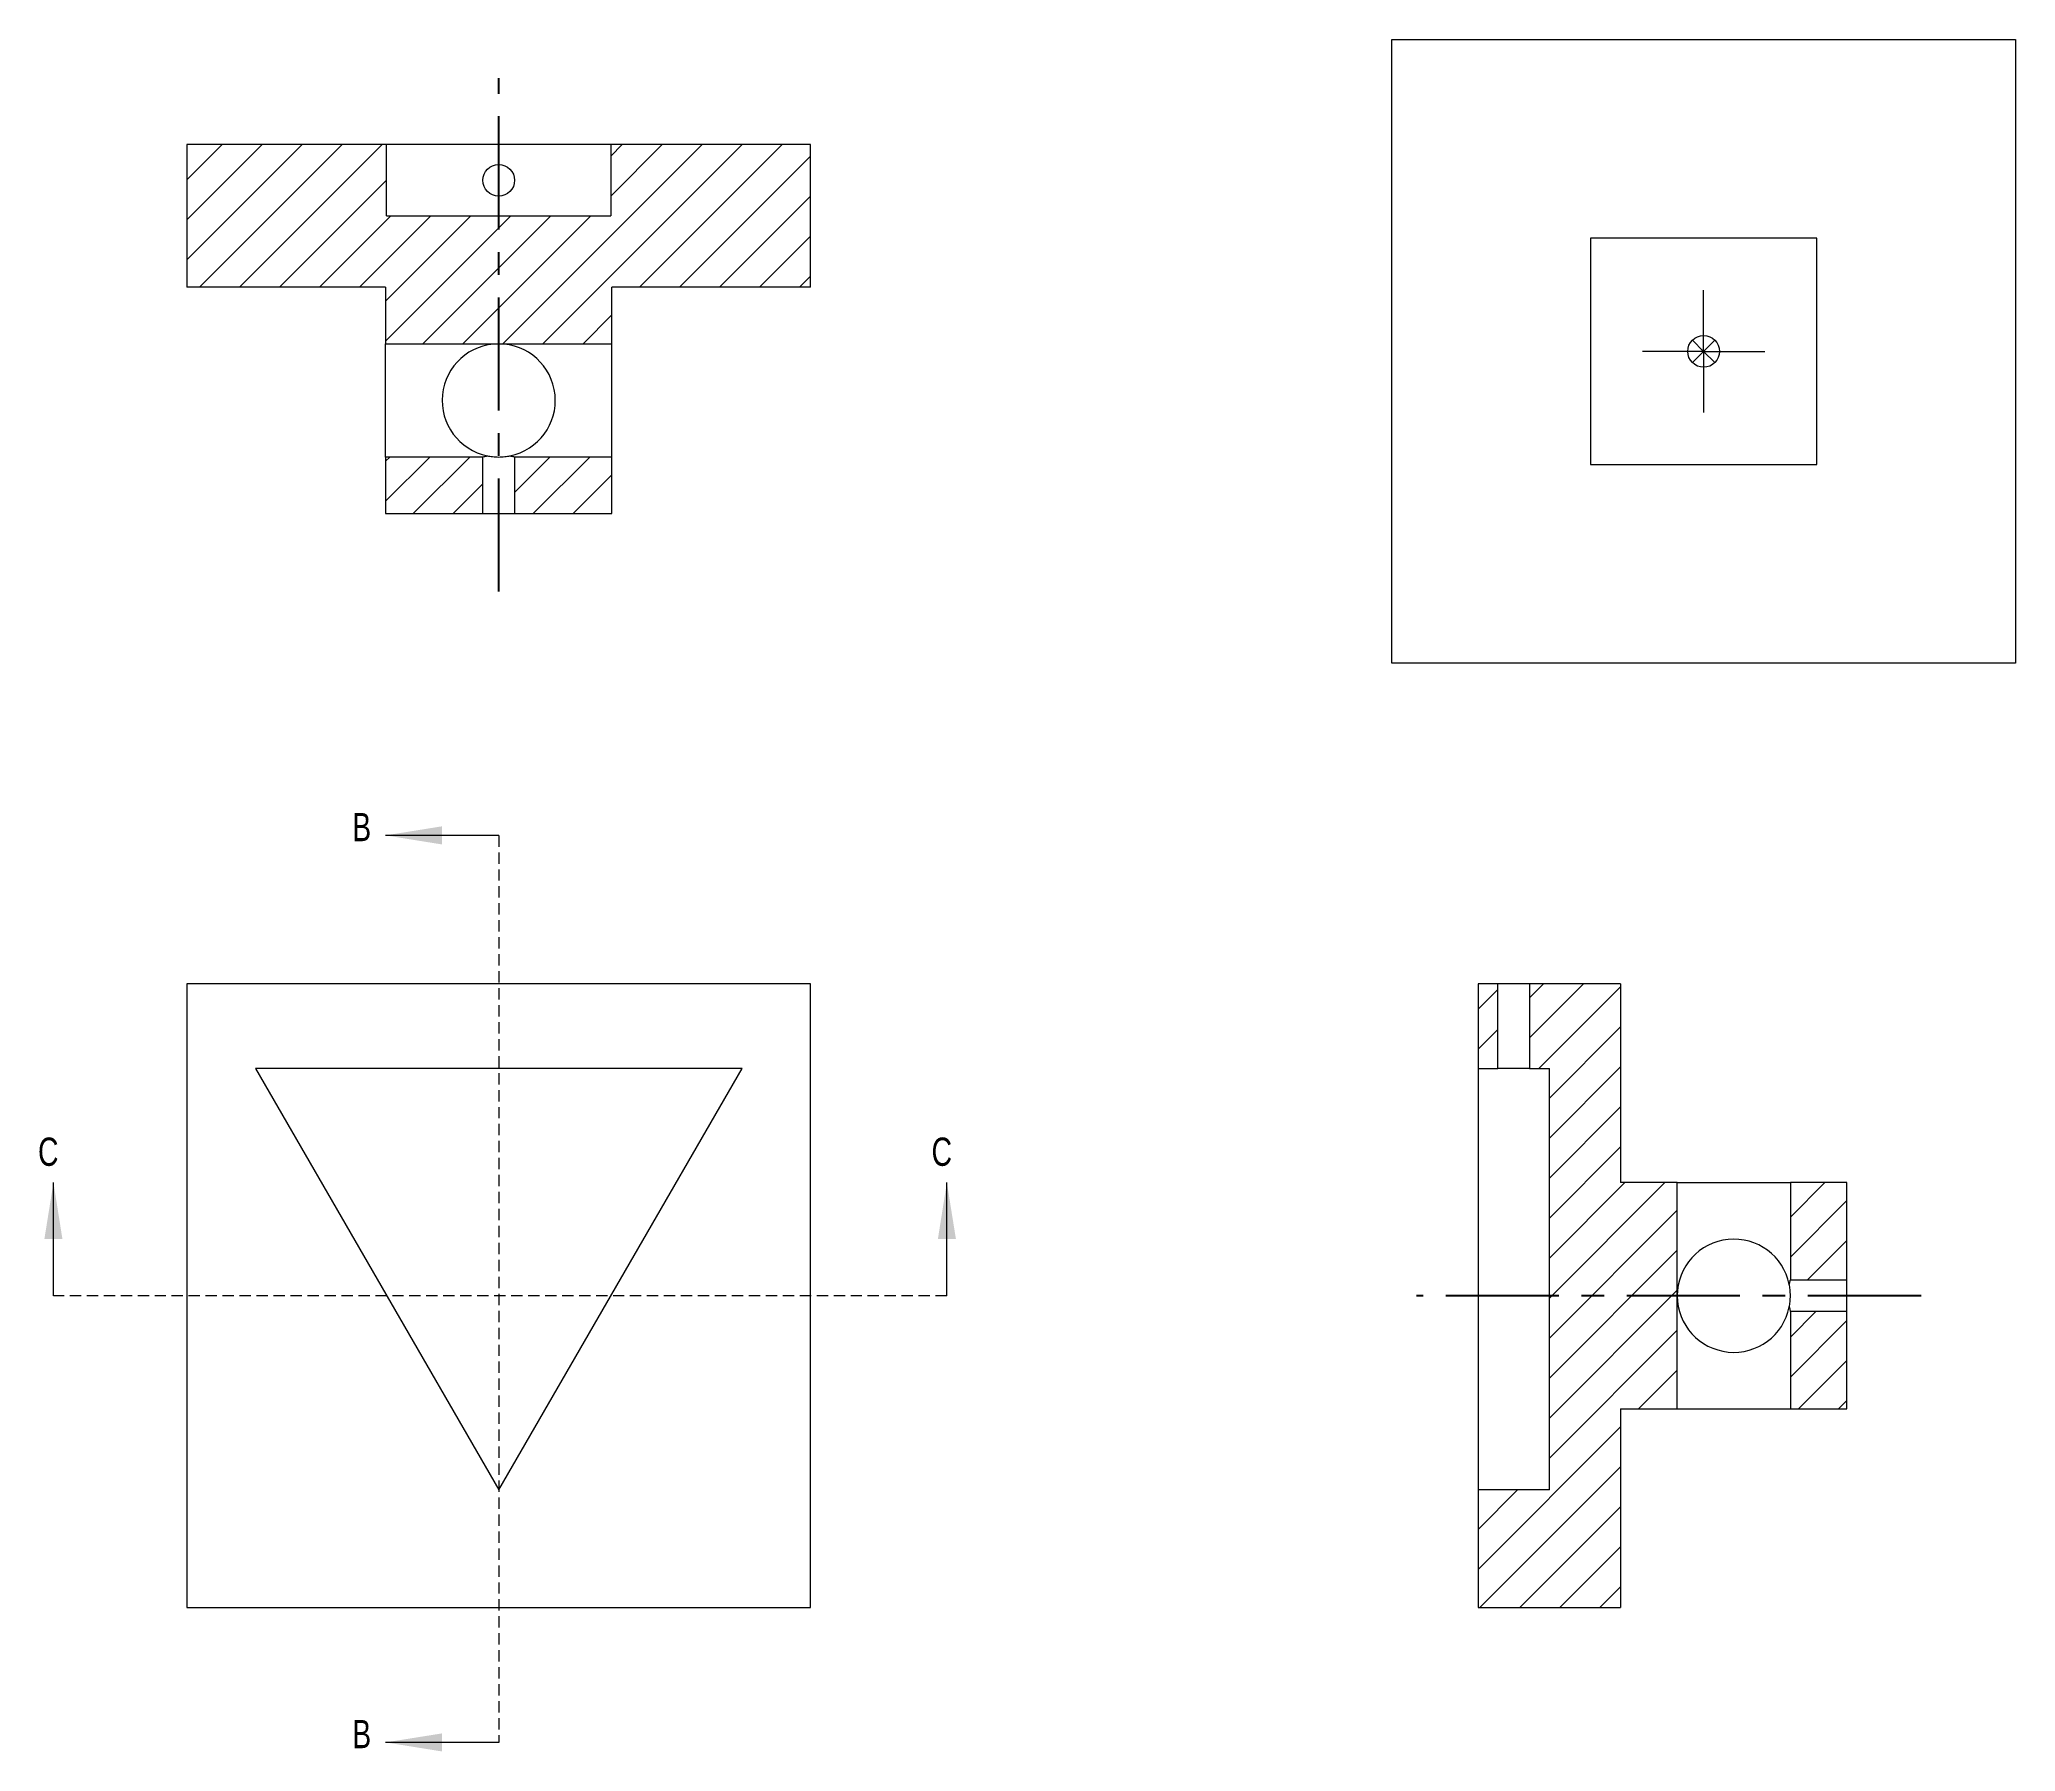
# Model space of a CAD drawing. Header units: millimetres. Extents: x 27 to 249, y 11 to 203.
import ezdxf

# ---------------------------------------------------------------- set-up
doc = ezdxf.new("R2010")
doc.units = ezdxf.units.MM
doc.linetypes.add('CENTERX2', pattern=[20.32, 12.7, -2.54, 2.54, -2.54])
doc.linetypes.add('HIDDEN', pattern=[1.905, 1.27, -0.635])
doc.styles.add('SLDTEXTSTYLE0', font='TXT', dxfattribs={"width": 0.75})

# ---------------------------------------------------------------- blocks, each defined once
blk = doc.blocks.new('SW_CENTERMARKSYMBOL_0')
at = {"color": 0, "linetype": 'Continuous', "lineweight": 0}
for p, q in [((0, 5.08), (0, 6.858)), ((0, 0), (0, 5.08)), ((-5.08, 0), (-6.858, 0)), ((0, 0), (-5.08, 0)), ((0, 0), (0, -5.08)), ((0, 0), (5.08, 0)), ((5.08, 0), (6.858, 0)), ((0, -5.08), (0, -6.858))]:
    blk.add_line(p, q, dxfattribs=at)

msp = doc.modelspace()

# ---------------------------------------------------------------- hatches: boundary and pattern name
at = {"linetype": 'Continuous', "lineweight": 0}
h = msp.add_hatch(dxfattribs=at)
h.set_pattern_fill('ANSI31', style=0)
h.paths.add_polyline_path([(91.3, 183.36), (66.15, 183.36), (66.15, 191.36), (43.73, 191.36), (43.73, 175.36), (66.03, 175.36), (66.03, 169.01), (78.73, 169.01), (91.43, 169.01), (91.43, 175.36), (113.73, 175.36), (113.73, 191.36), (91.3, 191.36)], flags=0)
h = msp.add_hatch(dxfattribs=at)
h.set_pattern_fill('ANSI31', style=0)
h.paths.add_polyline_path([(76.95, 156.31), (66.03, 156.31), (66.03, 149.96), (76.95, 149.96)], flags=0)
h = msp.add_hatch(dxfattribs=at)
h.set_pattern_fill('ANSI31', style=0)
h.paths.add_polyline_path([(80.5, 149.96), (91.43, 149.96), (91.43, 156.31), (80.5, 156.31)], flags=0)
h = msp.add_hatch(dxfattribs=at)
h.set_pattern_fill('ANSI31', style=0)
h.paths.add_polyline_path([(196.63, 40.41), (188.63, 40.41), (188.63, 27.19), (204.63, 27.19), (204.63, 49.49), (210.98, 49.49), (210.98, 62.19), (210.98, 74.89), (204.63, 74.89), (204.63, 97.19), (194.41, 97.19), (194.41, 87.7), (196.63, 87.7)], flags=0)
h = msp.add_hatch(dxfattribs=at)
h.set_pattern_fill('ANSI31', style=0)
h.paths.add_polyline_path([(190.86, 87.7), (190.86, 97.19), (188.63, 97.19), (188.63, 87.7)], flags=0)
h = msp.add_hatch(dxfattribs=at)
h.set_pattern_fill('ANSI31', style=0)
h.paths.add_polyline_path([(230.03, 63.97), (230.03, 74.89), (223.68, 74.89), (223.68, 63.97)], flags=0)
h = msp.add_hatch(dxfattribs=at)
h.set_pattern_fill('ANSI31', style=0)
h.paths.add_polyline_path([(230.03, 60.42), (223.68, 60.42), (223.68, 49.49), (230.03, 49.49)], flags=0)

# ---------------------------------------------------------------- linework, layer by layer
at = {"color": 7, "linetype": 'Continuous', "lineweight": 15}
for p, q in [((178.94, 133.16), (178.94, 203.16)), ((178.94, 203.16), (248.94, 203.16)), ((248.94, 203.16), (248.94, 133.16)), ((66.15, 191.36), (43.73, 191.36)), ((43.73, 191.36), (43.73, 175.36)), ((66.15, 183.36), (66.15, 191.36)), ((91.3, 191.36), (66.15, 191.36)), ((91.3, 191.36), (91.3, 183.36)), ((113.73, 191.36), (91.3, 191.36)), ((113.73, 175.36), (113.73, 191.36)), ((66.15, 183.36), (91.3, 183.36)), ((201.24, 180.86), (201.24, 155.46)), ((226.64, 180.86), (201.24, 180.86)), ((226.64, 155.46), (226.64, 180.86)), ((66.03, 175.36), (43.73, 175.36)), ((66.03, 175.36), (66.03, 169.01)), ((91.43, 169.01), (91.43, 175.36)), ((113.73, 175.36), (91.43, 175.36)), ((66.03, 156.31), (66.03, 169.01)), ((66.03, 169.01), (78.73, 169.01)), ((78.73, 169.01), (91.43, 169.01)), ((91.43, 156.31), (91.43, 169.01)), ((212.68, 169.42), (213.94, 168.16)), ((213.94, 168.16), (215.2, 169.42)), ((213.94, 168.16), (212.68, 166.9)), ((215.2, 166.9), (213.94, 168.16)), ((76.95, 156.31), (66.03, 156.31)), ((66.03, 156.31), (66.03, 149.96)), ((76.95, 149.96), (76.95, 156.31)), ((91.43, 156.31), (80.5, 156.31)), ((80.5, 156.31), (80.5, 149.96)), ((91.43, 149.96), (91.43, 156.31)), ((201.24, 155.46), (226.64, 155.46)), ((66.03, 149.96), (76.95, 149.96)), ((76.95, 149.96), (80.5, 149.96)), ((80.5, 149.96), (91.43, 149.96)), ((248.94, 133.16), (178.94, 133.16)), ((43.73, 97.19), (43.73, 27.19)), ((113.73, 97.19), (43.73, 97.19)), ((113.73, 27.19), (113.73, 97.19)), ((188.63, 97.19), (188.63, 87.7)), ((190.86, 97.19), (188.63, 97.19)), ((190.86, 87.7), (190.86, 97.19)), ((194.41, 97.19), (190.86, 97.19)), ((194.41, 97.19), (194.41, 87.7)), ((204.63, 97.19), (194.41, 97.19)), ((204.63, 97.19), (204.63, 74.89)), ((106.03, 87.7), (51.42, 87.7)), ((51.42, 87.7), (78.73, 40.41)), ((78.73, 40.41), (106.03, 87.7)), ((188.63, 87.7), (188.63, 40.41)), ((188.63, 87.7), (190.86, 87.7)), ((194.41, 87.7), (190.86, 87.7)), ((194.41, 87.7), (196.63, 87.7)), ((196.63, 40.41), (196.63, 87.7)), ((210.98, 74.89), (204.63, 74.89)), ((210.98, 62.19), (210.98, 74.89)), ((210.98, 74.89), (223.68, 74.89)), ((223.68, 74.89), (223.68, 63.97)), ((230.03, 74.89), (223.68, 74.89)), ((230.03, 63.97), (230.03, 74.89)), ((210.98, 49.49), (210.98, 62.19)), ((223.68, 63.97), (230.03, 63.97)), ((230.03, 60.42), (230.03, 63.97)), ((230.03, 60.42), (223.68, 60.42)), ((223.68, 60.42), (223.68, 49.49)), ((230.03, 49.49), (230.03, 60.42)), ((204.63, 49.49), (204.63, 27.19)), ((204.63, 49.49), (210.98, 49.49)), ((210.98, 49.49), (223.68, 49.49)), ((223.68, 49.49), (230.03, 49.49)), ((188.63, 40.41), (188.63, 27.19)), ((196.63, 40.41), (188.63, 40.41)), ((43.73, 27.19), (113.73, 27.19)), ((188.63, 27.19), (204.63, 27.19))]:
    msp.add_line(p, q, dxfattribs=at)
at = {"color": 7, "linetype": 'CENTERX2'}
for p, q in [((78.73, 141.2), (78.73, 198.84)), ((238.34, 62.19), (181.74, 62.19))]:
    msp.add_line(p, q, dxfattribs=at)
at = {"color": 7, "linetype": 'Continuous', "lineweight": 0}
for p, q in [((78.73, 113.85), (66.03, 113.85)), ((28.76, 62.19), (28.76, 74.89)), ((129.02, 62.19), (129.02, 74.89)), ((78.73, 12.07), (66.03, 12.07))]:
    msp.add_line(p, q, dxfattribs=at)
at = {"color": 7, "linetype": 'HIDDEN', "lineweight": 0}
for p, q in [((78.73, 113.85), (78.73, 12.07)), ((129.02, 62.19), (28.76, 62.19))]:
    msp.add_line(p, q, dxfattribs=at)
at = {"color": 7, "linetype": 'Continuous', "lineweight": 15}
for centre in [(78.73, 187.36), (213.94, 168.16)]:
    msp.add_circle(centre, 1.78, dxfattribs=at)
for centre, start, end in [((78.73, 162.66), 90, 258.5806), ((78.73, 162.66), 281.4194, 90), ((217.33, 62.19), 11.4194, 180), ((217.33, 62.19), 180, 348.5806)]:
    msp.add_arc(centre, 6.35, start, end, dxfattribs=at)
for points, knots in [([(76.95, 156.31), (76.95, 156.31), (76.99, 156.33), (77.17, 156.37), (77.31, 156.41), (77.47, 156.44)], [0, 0, 0, 0, 0.5, 0.5, 1, 1, 1, 1]), ([(77.47, 156.44), (77.63, 156.41), (77.83, 156.37), (78.26, 156.33), (78.49, 156.31), (78.96, 156.31), (79.19, 156.33), (79.62, 156.37), (79.82, 156.41), (79.98, 156.44)], [0, 0, 0, 0, 0.25, 0.25, 0.5, 0.5, 0.75, 0.75, 1, 1, 1, 1]), ([(79.98, 156.44), (80.15, 156.41), (80.28, 156.37), (80.46, 156.33), (80.5, 156.31), (80.5, 156.31)], [0, 0, 0, 0, 0.5, 0.5, 1, 1, 1, 1]), ([(223.56, 63.45), (223.59, 63.61), (223.62, 63.75), (223.67, 63.93), (223.68, 63.97), (223.68, 63.97)], [0, 0, 0, 0, 0.5, 0.5, 1, 1, 1, 1]), ([(223.56, 60.94), (223.59, 61.1), (223.62, 61.3), (223.67, 61.73), (223.68, 61.96), (223.68, 62.43), (223.67, 62.66), (223.62, 63.09), (223.59, 63.29), (223.56, 63.45)], [0, 0, 0, 0, 0.25, 0.25, 0.5, 0.5, 0.75, 0.75, 1, 1, 1, 1]), ([(223.56, 60.94), (223.59, 60.77), (223.62, 60.64), (223.67, 60.46), (223.68, 60.42), (223.68, 60.42)], [0, 0, 0, 0, 0.5, 0.5, 1, 1, 1, 1])]:
    msp.add_open_spline(points, degree=3, knots=knots, dxfattribs=at)
at = {"color": 7, "linetype": 'Continuous', "lineweight": 0}
for points in [[(66.03, 113.85), (72.38, 112.83), (72.38, 114.87)], [(28.76, 74.89), (27.74, 68.54), (29.77, 68.54)], [(129.02, 74.89), (128.01, 68.54), (130.04, 68.54)], [(66.03, 12.07), (72.38, 11.05), (72.38, 13.08)]]:
    msp.add_solid(points, dxfattribs=at)

# ---------------------------------------------------------------- block references
msp.add_blockref('SW_CENTERMARKSYMBOL_0', (213.94, 168.16), dxfattribs=at)

# ---------------------------------------------------------------- texts
at = {"color": 7, "linetype": 'Continuous', "char_height": 3.17, "attachment_point": 1, "style": 'SLDTEXTSTYLE0'}
for s, insert in [('B', (62.29, 116.37)), ('C', (27.03, 79.94)), ('C', (127.3, 79.94)), ('B', (62.29, 14.59))]:
    msp.add_mtext(s, dxfattribs=dict(at, insert=insert))

doc.saveas('drawing.dxf')
